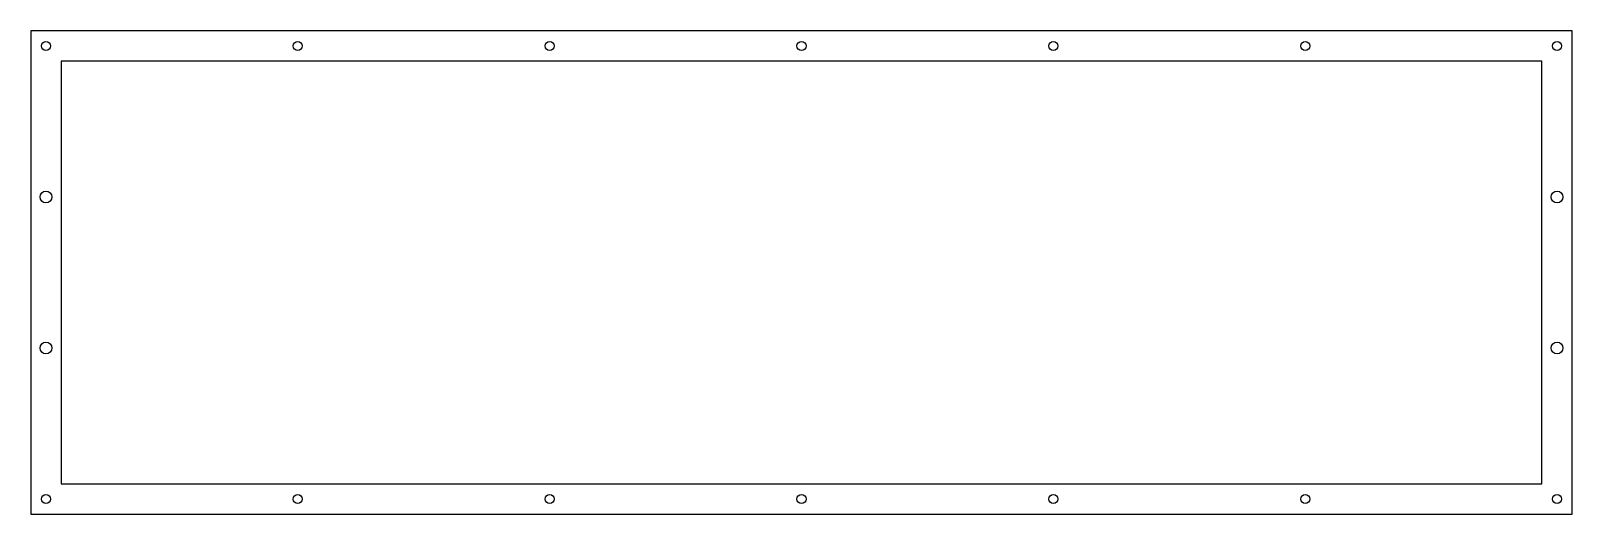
# Model space of a CAD drawing. Header units: millimetres. Extents: x -765 to 765, y -240 to 240.
import ezdxf

# ---------------------------------------------------------------- set-up
doc = ezdxf.new("R2010")
doc.units = ezdxf.units.MM

msp = doc.modelspace()

# ---------------------------------------------------------------- linework, layer by layer
at = {"color": 7, "linetype": 'Continuous', "lineweight": 25}
for centre, radius in [((-750, 225), 4.5), ((-500, 225), 4.5), ((-250, 225), 4.5), ((0, 225), 4.5), ((250, 225), 4.5), ((500, 225), 4.5), ((750, 225), 4.5), ((-750, 75), 5.86), ((750, 75), 5.86), ((-750, -75), 5.86), ((750, -75), 5.86), ((-750, -225), 4.5), ((-500, -225), 4.5), ((-250, -225), 4.5), ((0, -225), 4.5), ((250, -225), 4.5), ((500, -225), 4.5), ((750, -225), 4.5)]:
    msp.add_circle(centre, radius, dxfattribs=at)
at = {"layer": 'HEALED_HOLE'}
msp.add_lwpolyline([(735, -210), (735, 210), (-735, 210), (-735, -210)], close=True, dxfattribs=at)
at = {"layer": 'OuterContour'}
msp.add_lwpolyline([(765, -240), (765, 240), (-765, 240), (-765, -240)], close=True, dxfattribs=at)

doc.saveas('drawing.dxf')
